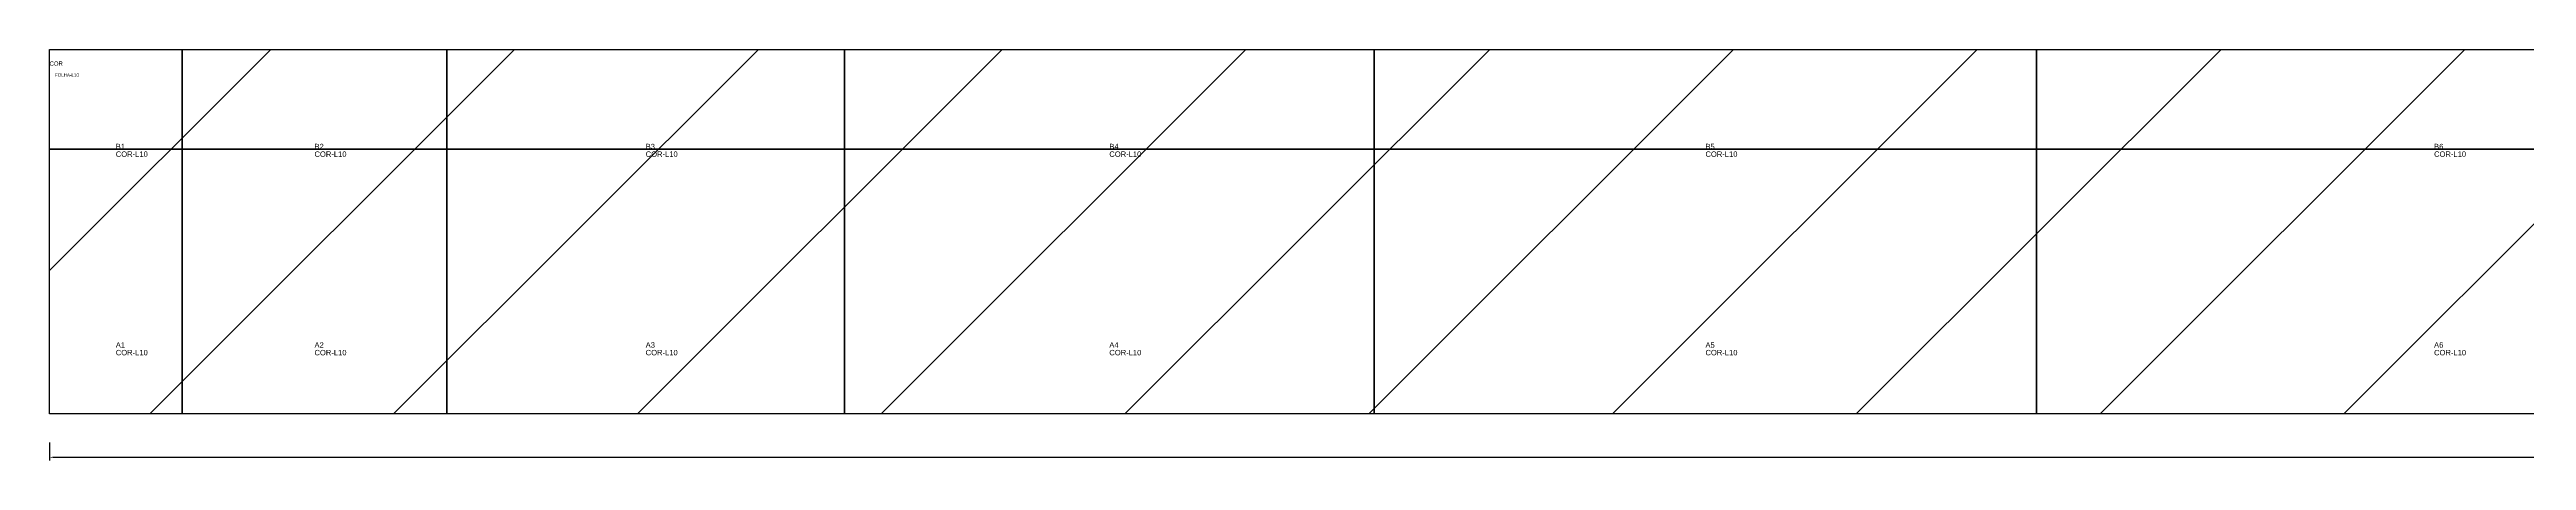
# Model space of a CAD drawing. Header units: metres. Extents: x 222 to 88335, y -177 to 202.
# Drawn here: x 222 to 2503, y -177 to 202 of the extents above; entities that cross this region are included whole.
import ezdxf

# ---------------------------------------------------------------- set-up
doc = ezdxf.new("R2010")
doc.units = ezdxf.units.M
for name, color, linetype in [('3', 3, 'CONTINUOUS'), ('AUX00', 7, 'CONTINUOUS'), ('COTA', 241, 'CONTINUOUS'), ('FOLHA', 255, 'CONTINUOUS'), ('Hachura', 251, 'CONTINUOUS'), ('Nível', 160, 'CONTINUOUS'), ('Painéis', 200, 'CONTINUOUS')]:
    doc.layers.add(name, color=color, linetype=linetype)
doc.styles.add('STR_STANDARD', font='arial.ttf')
doc.dimstyles.new('EZ DXF', dxfattribs={"dimtxt": 10, "dimasz": 3.5, "dimexe": 3, "dimexo": 1.5, "dimgap": 1, "dimtad": 1, "dimdec": 1, "dimdsep": 46, "dimcen": 2.5, "dimazin": 3, "dimtfac": 1, "dimtmove": 0, "dimatfit": 3})

msp = doc.modelspace()

# ---------------------------------------------------------------- hatches: boundary and pattern name
at = {"layer": 'Hachura'}
h = msp.add_hatch(dxfattribs=at)
h.set_pattern_fill('ANSI31', scale=50)
h.paths.add_polyline_path([(222.2, 201.5), (4918.319267, 201.5), (4918.319267, -134.497314), (222.2, -134.497314)])
h = msp.add_hatch(dxfattribs=at)
h.set_pattern_fill('ANSI31', scale=50)
h.paths.add_polyline_path([(222.2, 201.5), (4918.319267, 201.5), (4918.319267, -134.497314), (222.2, -134.497314)])

# ---------------------------------------------------------------- linework, layer by layer
at = {"layer": '3'}
for points in [[(344.2, -134.497314), (344.2, 201.5)], [(344.2, -134.497314), (344.2, 201.5)], [(588.2, -134.497314), (588.2, 201.5)], [(588.2, -134.497314), (588.2, 201.5)], [(954.2, -134.497314), (954.2, 201.5)], [(954.2, -134.497314), (954.2, 201.5)], [(1442.2, -134.497314), (1442.2, 201.5)], [(1442.2, -134.497314), (1442.2, 201.5)], [(2052.2, -134.497314), (2052.2, 201.5)], [(2052.2, -134.497314), (2052.2, 201.5)], [(222.2, 109.502686), (4918.319267, 109.502686)], [(222.2, 109.502686), (4918.319267, 109.502686)]]:
    msp.add_lwpolyline(points, close=True, dxfattribs=at)
at = {"layer": 'Painéis', "color": 200}
for p, q in [((222.2, 201.5), (4918.319267, 201.5)), ((222.2, -134.497314), (222.2, 201.5)), ((222.2, 201.5), (4918.319267, 201.5)), ((222.2, -134.497314), (222.2, 201.5)), ((4918.319267, -134.497314), (222.2, -134.497314)), ((4918.319267, -134.497314), (222.2, -134.497314))]:
    msp.add_line(p, q, dxfattribs=at)

# ---------------------------------------------------------------- texts
at = {"layer": '3', "style": 'STR_STANDARD'}
for s, p in [('B1', (283.2, 109.502686)), ('B1', (283.2, 109.502686)), ('B2', (466.2, 109.502686)), ('B2', (466.2, 109.502686)), ('B3', (771.2, 109.502686)), ('B3', (771.2, 109.502686)), ('B4', (1198.2, 109.502686)), ('B4', (1198.2, 109.502686)), ('B5', (1747.2, 109.502686)), ('B5', (1747.2, 109.502686)), ('B6', (2418.2, 109.502686)), ('B6', (2418.2, 109.502686)), ('A2', (466.2, -73.497314)), ('A2', (466.2, -73.497314)), ('A3', (771.2, -73.497314)), ('A3', (771.2, -73.497314)), ('A6', (2418.2, -73.497314)), ('A6', (2418.2, -73.497314)), ('A1', (283.2, -73.497314)), ('A1', (283.2, -73.497314)), ('A4', (1198.2, -73.497314)), ('A4', (1198.2, -73.497314)), ('A5', (1747.2, -73.497314)), ('A5', (1747.2, -73.497314))]:
    msp.add_text(s, height=5, dxfattribs=at).set_placement(p)
at = {"layer": 'AUX00', "style": 'STR_STANDARD'}
for p in [(283.2, 102.502686), (283.2, 102.502686), (466.2, 102.502686), (466.2, 102.502686), (771.2, 102.502686), (771.2, 102.502686), (1198.2, 102.502686), (1198.2, 102.502686), (1747.2, 102.502686), (1747.2, 102.502686), (2418.2, 102.502686), (2418.2, 102.502686), (283.2, -80.497314), (283.2, -80.497314), (466.2, -80.497314), (466.2, -80.497314), (771.2, -80.497314), (771.2, -80.497314), (1198.2, -80.497314), (1198.2, -80.497314), (1747.2, -80.497314), (1747.2, -80.497314), (2418.2, -80.497314), (2418.2, -80.497314)]:
    msp.add_text('COR-L10', height=5, dxfattribs=at).set_placement(p)
at = {"layer": 'FOLHA'}
msp.add_text('FOLHA-L10', height=3, dxfattribs=at).set_placement((227.2, 176.5))
msp.add_text('FOLHA-L10', height=3, dxfattribs=at).set_placement((227.2, 176.5))
at = {"layer": 'Nível'}
msp.add_text('COR', height=4, dxfattribs=at).set_placement((222.2, 186.5))
msp.add_text('COR', height=4, dxfattribs=at).set_placement((222.2, 186.5))

# ---------------------------------------------------------------- dimensions: what is measured, and where the dimension line sits
at = {"layer": 'COTA'}
msp.add_linear_dim(base=(222.2, -174.497314), p1=(222.2, -159.497314), p2=(4918.319267, -159.497314), dimstyle='EZ DXF', dxfattribs=at).render()
msp.add_linear_dim(base=(222.2, -174.497314), p1=(222.2, -159.497314), p2=(4918.319267, -159.497314), dimstyle='EZ DXF', dxfattribs=at).render()

doc.saveas('drawing.dxf')
